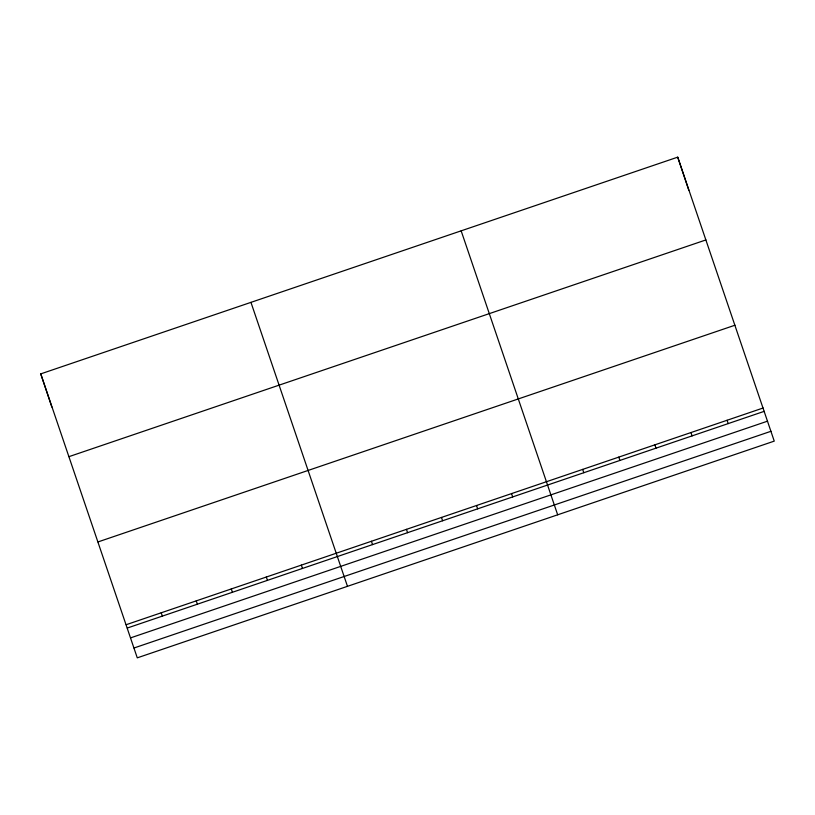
<?xml version="1.0" encoding="UTF-8"?>
<svg xmlns="http://www.w3.org/2000/svg" width="815" height="815" viewBox="0 0 815 815"><rect width="100%" height="100%" fill="white"/><g stroke="black" fill="none" stroke-linecap="round" stroke-linejoin="round"><path stroke-width="1.22" d="M40.75 373.881L677.723 157.152L774.25 441.119L137.277 657.848L40.75 373.881L51.834 407.011M68.949 456.655L705.922 239.926M97.994 541.934L734.967 325.216M126.193 624.708L763.166 407.989M127.303 628.039L764.276 411.32M130.594 637.87L767.567 421.151M133.986 648.007L770.959 431.288M461.158 230.839L557.674 514.805M250.949 302.355L347.475 586.321M677.723 157.152L688.807 190.292M727.072 420.265L728.182 423.596M690.977 432.551L692.088 435.882M654.883 444.827L655.994 448.158M618.779 457.113L619.899 460.444M582.684 469.389L583.805 472.72M511.555 493.595L512.676 496.926M476.531 505.514L477.641 508.845M441.496 517.433L442.606 520.765M406.461 529.353L407.571 532.684M371.426 541.272L372.537 544.603M301.356 565.111L302.467 568.442M266.322 577.03L267.442 580.361M231.287 588.95L232.407 592.281M196.252 600.869L197.373 604.2M161.227 612.788L162.338 616.12"/></g></svg>
